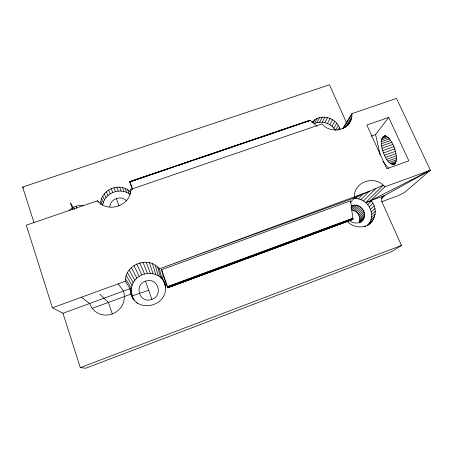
<?xml version="1.0" encoding="UTF-8"?>
<svg xmlns="http://www.w3.org/2000/svg" width="453" height="453" viewBox="0 0 453 453"><rect width="100%" height="100%" fill="white"/><g stroke="black" fill="none" stroke-linecap="round" stroke-linejoin="round"><path stroke-width="0.68" d="M351.879 113.675C353.408 129.394 331.069 135.39 322.043 123.896L130.815 189.382C131.019 205.781 107.508 213.64 97.548 200.775L26.285 225.175L52.412 307.791L62.944 313.261L80.311 367.643L85.832 368.198L391.42 251.743L401.477 245.447L382.111 202.225C380.871 199.716 382.1 196.325 384.812 195.419L430.35 170.243L396.5 98.397L351.879 113.675L342.683 128.612M367.649 225.475C376.267 220.339 377.881 207.65 370.837 200.537L365.713 202.633C362.383 199.83 358.034 198.171 353.657 198.442M367.513 225.418C373.85 219.195 372.349 208.069 365.713 202.633L383.255 185.198L384.897 186.783L430.35 170.243L404.523 192.514L398.21 195.656L381.664 201.738M100.719 204.292C99.983 189.246 121.291 181.104 130.906 192.57M134.535 300.498L132.548 296.97L131.381 291.296L130.136 288.663L125.311 281.256C124.802 264.303 148.89 255.282 159.32 268.884L161.54 277.162L163.556 280.22L165.543 286.647M395.095 163.952C387.91 166.013 384.682 155.792 382.66 150.639C381.534 146.025 379.065 137.299 385.486 135.623M352.938 219.082L350.605 200.843L161.613 269.699L162.978 275.186L167.78 287.757L352.655 219.495L352.938 219.082L167.701 287.462L167.78 287.757L352.779 219.422M359.79 222.797C370.492 217.032 361.358 200.832 350.956 206.132M363.974 218.069L359.184 222.457C361.522 217.163 357.417 210.736 351.828 210.005L356.392 205.283M109.853 206.727C110.158 198.714 121.427 194.881 126.619 200.945M165.169 284.954C159.654 266.041 130.204 272.072 131.381 291.296L130.141 289.41L130.136 288.663L131.54 288.385L125.504 278.855M130.068 194.507C120.64 186.659 104.349 192.927 102.718 205.13L100.911 201.5M309.676 120.623L309.948 120.215L310.407 120.396L317.111 126.347M312.179 122.559C319.427 112.327 337.632 117.735 340.022 129.643M313.255 122.848L314.784 119.705M317.066 118.46L314.575 123.51C321.958 120.249 331.273 123.414 335.379 130.305L338.278 125.39M317.015 122.672L319.552 117.61M319.597 122.253L322.179 117.185M322.236 122.248L324.875 117.185M324.869 122.672L327.559 117.616M327.411 123.505L330.152 118.46M329.801 124.722L332.593 119.7M331.964 126.291L334.795 121.302M333.838 128.171L336.709 123.216M337.83 130.47L339.456 127.763M343.08 128.675L351.919 114.36M345.129 127.723L351.76 117.084M347.44 125.572L351.115 119.717M348.493 124.564L349.993 122.18M370.973 136.183L375.599 134.564L388.697 117.463L408.844 160.809L386.749 168.754L366.845 125.039L388.697 117.463M311.947 122.27L312.78 121.308M350.356 202.366L354.495 197.848L383.255 185.198C373.102 174.983 352.706 182.769 354.495 197.848L159.32 268.884L368.935 191.494M355.69 198.425L358.051 195.877M358.391 198.85L363.187 193.765M351.086 207.672L353.323 205.317M351.228 208.946L354.846 205.169M361.013 199.711L369.297 191.109M353.306 210.362L357.91 205.651M363.476 200.985L375.837 188.42M354.71 210.951L359.359 206.262M356.018 211.766L360.701 207.095M357.174 212.774L361.89 208.131M381.545 198.125L384.065 195.764L370.837 200.537L384.897 186.783M358.159 213.952L362.904 209.337M367.666 204.614L371.307 201.07L365.713 202.633M358.935 215.266L363.702 210.685M369.269 206.868L372.949 203.369M359.484 216.67L364.269 212.129M359.79 218.136L364.586 213.635M381.885 197.633L383.397 196.223M381.777 198.255L384.812 195.419M370.486 209.331L374.189 205.883M359.841 219.62L364.642 215.152M359.637 221.07L364.439 216.647M359.45 222.859L363.266 219.377M371.273 211.942L374.999 208.539M371.607 214.614L375.344 211.262M371.483 217.281L375.226 213.98M370.899 219.864L374.631 216.608M362.338 220.532C359.048 224.009 353.159 223.799 349.71 220.668M364.608 226.857L370.26 223.238M369.869 222.281L373.583 219.076M368.425 224.473L372.117 221.307M157.695 267.157L160.639 277.729L163.527 276.438M393.776 164.428C398.493 160.883 395.871 153.544 394.676 148.777C392.621 143.946 390.18 136.721 384.161 136.087M370.837 200.537L430.35 170.243M145.487 281.177C133.414 285.226 139.841 304.099 151.902 299.393C163.907 295.316 157.508 276.54 145.487 281.177L151.902 299.393M80.311 367.643L401.477 245.447M167.701 287.462L167.412 286.602L352.938 218.159M167.525 286.942L352.972 218.51M167.621 287.23L352.972 218.822M167.712 287.604L352.876 219.28M92.299 308.34L131.008 294.11L132.231 295.905L148.68 290.254M62.944 313.261L130.136 288.663M52.412 307.791L125.311 281.256M391.596 164.224L395.526 162.814M392.74 164.53L395.367 163.584M386.641 159.354L396.358 155.883M387.87 161.053L396.307 158.035M389.127 162.457L396.284 159.892M390.384 163.527L396.256 161.421M383.459 152.989L395.09 148.856M384.404 155.266L395.395 151.353M385.475 157.406L395.826 153.714M381.59 145.974L391.958 142.31M382.032 148.278L393.034 144.388M382.66 150.639L394.297 146.517M381.879 138.482L387.117 136.636M381.494 139.983L388.674 137.452M381.313 141.766L389.778 138.782M381.347 143.782L390.441 140.572M383.227 136.5L385.865 135.577M382.462 137.31L385.746 136.155M132.242 189.111L129.688 181.63L310.084 120.209M132.718 189.399L129.745 181.738L310.237 120.272M129.768 181.896L169.224 168.459M177.921 165.498L190.628 161.166M198.652 158.437L275.566 132.242M277.57 131.557L295.628 125.407M305.662 121.993L309.008 120.849M129.813 181.902L310.407 120.396M208.708 155.254L212.055 154.116M34.003 222.627L22.65 187.061L329.49 84.802L346.658 123.108M365.628 225.979C359.354 228.289 352.021 226.319 347.411 221.579M160.639 277.729L161.998 277.74L162.559 279.858M130.141 289.41C131.84 315.673 171.738 307.649 164.666 282.944M81.387 297.242L89.632 303.493L91.642 307.604L94.688 311.013A18.154 17.412 -39.1 0 0 112.248 313.952A18.154 17.412 -39.1 0 0 124.145 300.163L124.462 295.549L123.573 291.064L118.199 283.85M99.677 294.139L108.409 302.417L112.282 313.935M22.65 187.061L23.533 188.086M382.842 161.211L388.527 168.25M132.655 297.853L133.845 299.563M131.33 295.203L132.548 296.97M136.574 302.264L137.31 303.346M130.487 292.361L131.715 294.19M70.249 202.865L74.603 209.32M126.234 275.713L132.197 285.532M127.486 272.729L133.324 282.819M129.224 269.988L134.886 280.328M131.393 267.57L136.846 278.125M97.548 200.775L98.193 202.027M101.597 198.771L103.38 202.457M133.929 265.537L139.133 276.273M102.746 196.183L104.507 199.92M104.332 193.81L106.059 197.587M136.761 263.946L141.698 274.829M106.302 191.721L107.99 195.537M108.601 189.966L110.238 193.816M139.813 262.848L144.45 273.827M111.166 188.601L112.746 192.474M142.989 262.264L147.327 273.295M113.918 187.667L115.441 191.557M116.783 187.18L118.25 191.075M146.206 262.213L150.237 273.25M119.677 187.157L121.081 191.058M116.37 198.471L118.918 205.713M122.52 187.604L123.867 191.494M161.613 269.699L167.412 286.602M149.371 262.7L153.103 273.686M76.059 206.268L76.71 208.216M125.232 188.499L126.523 192.372M70.793 203.669L72.673 209.292M127.735 189.824L128.98 193.669M152.401 263.708L155.843 274.597M129.96 191.54L130.56 193.442M130.815 189.382L131.223 190.707M155.198 265.209L158.38 275.956M163.556 280.22L164.082 282.293M165.294 285.82L165.622 287.123M375.599 134.564L380.18 154.966M68.907 210.724A17.593 16.58 -23.1 0 1 83.748 205.351"/></g></svg>
